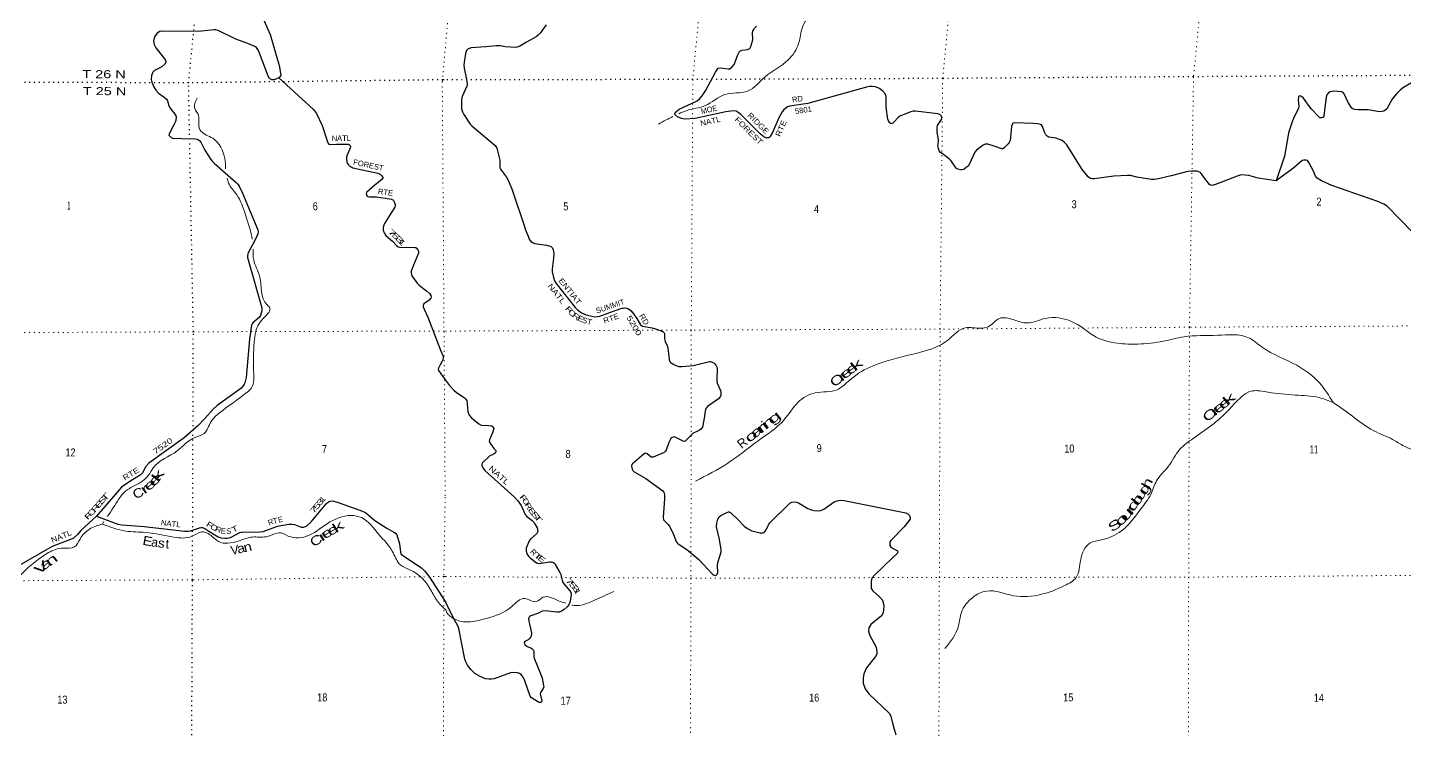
# Model space of a CAD drawing. Header units: feet. Extents: x -3 to 248627, y 0 to 184934.
# Drawn here: x 114828 to 144936, y 59982 to 75323 of the extents above; entities that cross this region are included whole.
import ezdxf
from ezdxf.enums import TextEntityAlignment as Align

# ---------------------------------------------------------------- set-up
doc = ezdxf.new("R2010")
doc.units = ezdxf.units.FT
doc.header["$LTSCALE"] = 70
doc.linetypes.add('DOTTED', pattern=[1.5, 0.3, -1.2])
for name, color, linetype, lineweight in [('29', 7, 'Continuous', 25), ('30', 7, 'Continuous', 35), ('39', 7, 'Continuous', 13), ('6', 7, 'DOTTED', 25), ('7', 7, 'DOTTED', 13)]:
    doc.layers.add(name, color=color, linetype=linetype, lineweight=lineweight)
doc.layers.add('41', color=7, linetype='Continuous')

msp = doc.modelspace()

# ---------------------------------------------------------------- linework, layer by layer
at = {"layer": '29'}
for points in [[(118927.62, 77081.07), (119048.58, 77034.04), (119089.95, 77005.14), (119269.95, 76837.61), (119286.66, 76814.62), (119306.74, 76788.7), (119370.19, 76658.93), (119401.33, 76612.12), (119545.91, 76449.75), (119564.41, 76424.87), (119692.83, 76172.84), (120107.9, 75235.54), (120132.46, 75172.06), (120332.26, 74492.65), (120362.78, 74325.95), (120364.27, 74277.63), (120323.04, 74227.38)], [(120323.04, 74227.38), (120223.12, 74178.88), (120172.14, 74177.32), (120120.97, 74208.75), (120084.43, 74277.63), (120040.35, 74397.42), (119879.76, 74825.15), (119836.76, 74885.17), (119800.41, 74908.74), (119642.38, 74971.06), (119385.91, 75070.84), (118998.46, 75255.64), (118944.16, 75272.36), (118907, 75272.52), (118632.9, 75243.65), (118398.77, 75237), (117780.33, 75247.4), (117720.36, 75236.83), (117661.88, 75203.39), (117602.59, 75122.34), (117582.52, 75023.67), (117597.09, 74951.52), (117632.65, 74881.57), (117695.59, 74807.1), (117842.28, 74608.56), (117849.84, 74576.46), (117828.95, 74526.31), (117762.65, 74463.67), (117603.41, 74384.21), (117566.87, 74348.61), (117536.58, 74275.54), (117532.4, 74187.77), (117543.5, 74131.53), (117590.88, 74024.77), (117636.09, 73952.93), (117695.3, 73891.02), (117814.65, 73804.71), (117866.55, 73757.28), (117887.43, 73721.75), (117915.29, 73614.09), (117945.91, 73558.75), (118072.02, 73401.5), (118079.56, 73349.77), (118062.86, 73266.18), (118032.57, 73208.49), (117925.11, 73003.24), (117920.85, 72971.53), (117937.55, 72946.45), (117966.79, 72917.2), (117999.46, 72904.98), (118199.62, 72895.47), (118501.42, 72887.94), (118539.01, 72880.62), (118567.95, 72866.31), (118597.49, 72845.09), (118614.19, 72821.07), (118708.7, 72643.64), (118835.57, 72439.68), (118867.53, 72400.92), (118908.66, 72357.14), (119391.25, 71938.14), (119424.49, 71903.66), (119453.73, 71857.68), (119532.05, 71703.42), (119862.64, 70904.54), (119869.31, 70858.77), (119860.96, 70816.98), (119844.25, 70760.56), (119785.38, 70641.1), (119657.98, 70411.68), (119645.85, 70373.95), (119641.68, 70334.24), (119641.68, 70294.54), (119652.47, 70246.9), (119951.8, 69194.75), (119952.86, 69133.68), (119940.33, 69079.35), (119919.44, 69031.28), (119890.37, 68989.62), (119752.37, 68866.19), (119737.75, 68845.3), (119722.78, 68816.36), (119681.67, 68508.81), (119608.1, 67676.7), (119579.04, 67560.09), (119566.51, 67530.83), (119545.62, 67493.21), (119490.75, 67433.25), (118973.4, 67060.63), (118883.69, 66981.51), (118706.17, 66782.1), (118551.55, 66617.6), (118253.15, 66352.88), (117478.11, 65800.5), (117414.47, 65727.71), (117344.45, 65591.53), (117290.95, 65538.49), (117085.18, 65415.37), (116883.45, 65280.19), (116751.82, 65127.12), (116332.98, 64645.75)], [(126171.56, 75385.62), (126034.05, 75196.96), (125994.37, 75157.25), (125946.92, 75118.75), (125740.72, 75002.6), (125591.29, 74913.79), (125534.9, 74890.8), (125504.54, 74886.51), (125274.76, 74903.07), (125171.51, 74922.15), (125078.96, 74923.58), (124849.7, 74900.11)], [(134734.19, 72958.25), (134720.52, 73038.21), (134716.29, 73137.23), (134726.93, 73178.89), (134816.44, 73313.94), (134819.38, 73349.56), (134816.44, 73385.14), (134800.63, 73403.61), (134776.91, 73424.71), (134735.71, 73440.18), (134241.87, 73495.91), (134190.25, 73493.58), (134144.35, 73482.73), (133904.51, 73385.14), (133862.08, 73357.58), (133772.73, 73255.91), (133749.01, 73232.18), (133727.78, 73225.19), (133698.93, 73226.9), (133672.58, 73250.64), (133651.49, 73283.61), (133640.13, 73323.87), (133602.94, 73585.25), (133605.59, 73804.34), (133585.6, 73866.47), (133532.02, 73929.11), (133459.08, 73987.79), (133368.43, 74027.94), (133295.67, 74035.26), (133237.69, 74032.62), (133176.53, 74018.29), (131892.39, 73665.19), (131490.27, 73604.04), (131445.9, 73589.08), (131414.43, 73567.69), (131361.56, 73520.51), (131332.13, 73482.73), (131257.9, 73350.94), (131117.05, 73031.63), (131068.56, 72939.43), (131036.94, 72913.05), (131006.76, 72909.25), (130971.45, 72913.87), (130931.51, 72934.15), (130851.15, 73002.04), (130425.47, 73424.7), (130368.88, 73469.37), (130320.04, 73493.27), (130256.79, 73503.82), (130099.12, 73484), (129429.14, 73334.64), (129202.53, 73321.85), (129128.73, 73332.4), (129043.53, 73371.62), (128975.74, 73428.04), (129007.49, 73480.09), (129080, 73538.38), (129468.27, 73720.48), (129529.35, 73775.47), (129582.06, 73833.5), (129650.78, 73937.19), (129871.86, 74350.8), (129929.97, 74434.82), (129978.07, 74445.05), (130149.87, 74420.57), (130182.99, 74424.27), (130225.16, 74455.91), (130277.88, 74516.58), (130358.64, 74727.67), (130399.12, 74801.41), (130448.87, 74827.98), (130572.83, 74843.8), (130620.51, 74864.71), (130641.6, 74906.91), (130685.39, 75056.63), (130683.78, 75211.52), (130689.04, 75244.49), (130708.05, 75283.72), (130718.17, 75298.9)], [(130718.17, 75298.9), (130768.12, 75356.58)], [(124849.7, 74900.11), (124526.18, 74878.26), (124463.2, 74860.54), (124446.82, 74846.91), (124428.02, 74819.75), (124406.94, 74758.14), (124371.64, 74508.36), (124376.01, 74438.61), (124423.22, 74187.26), (124440.56, 74091.45), (124440.55, 74056.97), (124436.78, 74040.5), (124334.19, 73819.61), (124317.33, 73747.68), (124315.25, 73655.72), (124319.42, 73550.19), (124337.19, 73483.93), (124365.37, 73420.62), (124509.47, 73209.55), (124540.11, 73171.95), (125054.48, 72744.75), (125069.17, 72723.66), (125087.97, 72683.96), (125153.46, 72426.96), (125156.88, 72363.17), (125152.7, 72256.59), (125170.85, 72225.92), (125298.25, 72054.8), (125346.93, 71972.38), (125423.33, 71777.16), (125698.67, 70950.46), (125712.54, 70915.36)], [(120323.04, 74227.38), (121080.3, 73529.22), (121147.91, 73447.91), (121270.79, 73180.99), (121397.74, 72801.96), (121414.45, 72776.88), (121438.14, 72763.47), (121586.21, 72773.91), (121840.37, 72774.59), (121865.55, 72763.31), (121882.25, 72744.5), (121888.52, 72723.6), (121884.64, 72694.33), (121815.07, 72533.39), (121802.89, 72489.54), (121800.81, 72451.92), (121809.16, 72389.23), (121827.63, 72348.56), (121846.75, 72324.44), (121873.9, 72295.19), (121903.14, 72276.38), (121943.98, 72258.44), (122490.69, 72141.35), (122544.29, 72114.42), (122571.44, 72091.43), (122595.05, 72043.17), (122594.42, 72028.73), (122586.06, 72012.02), (122425.42, 71879.95), (122247.77, 71722.74), (122235.2, 71696.45), (122239.38, 71663.02), (122254, 71640.03), (122270.07, 71628.35), (122295.77, 71621.22), (122456.22, 71620.81), (122786.57, 71573.47), (122815.79, 71559.57), (122830.41, 71544.94), (122855.47, 71498.97), (122868, 71446.72), (122868, 71430), (122857.14, 71400.85), (122745.63, 71211.66), (122632, 71040.25), (122616.15, 71006.35), (122604.85, 70950.39), (122606.94, 70891.87), (122629.91, 70833.36), (122664.86, 70781.43), (122811.33, 70653.21), (122905.59, 70551.23), (122934.83, 70532.43), (122963.82, 70525.02), (123292.05, 70517.86), (123317.01, 70514.66), (123335.81, 70502.12), (123362.96, 70466.59), (123377.58, 70433.16), (123376.49, 70391.49), (123271.2, 70129.98), (123218.85, 69996.39), (123214.68, 69961.9), (123221.76, 69928.9), (123239.74, 69884.58), (123264.8, 69844.87), (123350.42, 69736.34), (123400.55, 69688.14), (123553.05, 69570.1), (123615.66, 69509.46), (123646.99, 69463.48), (123651.5, 69439.75), (123649.07, 69411.24), (123611.69, 69367.3), (123496.62, 69281.67), (123484.09, 69267.04), (123477.97, 69246.38), (123477.82, 69218.97), (123498.21, 69168.07), (123584.79, 68993.48), (123859.13, 68268.8), (123910.13, 68153.16), (123916.4, 68113.45), (123908.04, 68063.3), (123897.6, 68029.86), (123852.08, 67949.28), (123814.06, 67879.4), (123807.8, 67856.41), (123814.41, 67828.62), (123866.67, 67754.41), (123944.86, 67641.91)], [(145262.58, 74216.26), (144917.45, 74011.44), (144852.11, 73961.84), (144754.04, 73863.74), (144669.63, 73757.2), (144561.65, 73564.41), (144537.06, 73534.36), (144485.21, 73497.16), (144440.41, 73485.29), (144393.01, 73484.41), (144143.31, 73525.13), (143923.45, 73521.57), (143842.12, 73534.08), (143807.86, 73545.95), (143787.68, 73564.06), (143704.1, 73686.84), (143620.72, 73871.66), (143594.38, 73904.63), (143568.89, 73918.28), (143391.44, 73932.33), (143355.07, 73928.77), (143315, 73915.18), (143278.09, 73892.76), (143238.57, 73849.25), (143220.79, 73804.43), (143196.13, 73575.34), (143171.58, 73384.44), (143154.23, 73357.39), (143125.24, 73349.47), (143088.34, 73352.11), (143061.61, 73370.6), (142894.25, 73545.82), (142725.07, 73779.33), (142682.45, 73818.92), (142653.46, 73829.47), (142637.27, 73825.75), (142621.83, 73813.65), (142616.56, 73795.19), (142613.05, 73745.4), (142627.1, 73605.3), (142616.5, 73562.48), (142507.89, 73333.56), (142487.42, 73286.2), (142426.8, 73112.13), (142401.03, 73018.21), (142309.59, 72513.88), (142134.09, 71969.52)], [(136826.2, 73222.79), (136409.93, 73241.72), (136380.67, 73233.49), (136364.86, 73220.3), (136343.74, 73161.46), (136312.15, 72855.03), (136294.74, 72813.83), (136267.34, 72778.54), (136180.36, 72691.51), (136154.01, 72673.05), (136130.43, 72671.46), (135964.72, 72728.08), (135824.55, 72773.27), (135795.56, 72775.91), (135768.99, 72772.71), (135724.4, 72754.81), (135576.81, 72641.4), (135540.63, 72598.31), (135423.95, 72342.06), (135393.64, 72296.57), (135355.42, 72262.94), (135309.3, 72229.32), (135290.85, 72220.09), (135265.81, 72215.47), (135235.7, 72213.02), (135173.56, 72228.66), (135139.3, 72244.48), (135115.95, 72269.55), (135023.33, 72408.66), (134996.53, 72436.63), (134825.04, 72567.64), (134791.39, 72593.28), (134761.09, 72630.86), (134743.95, 72680.31), (134735.62, 72740.69), (134737.37, 72769.32), (134749.23, 72837.89), (134748.02, 72877.35), (134734.19, 72958.25)], [(139087.57, 72056.54), (138947.77, 72088.86), (138880.75, 72090.86), (138582.91, 72071.38), (138154.45, 72018.98), (138107.01, 72018.98), (138080.65, 72021.62), (138054.29, 72032.16), (138022.67, 72061.18), (137891.85, 72223.57), (137553.69, 72760.96), (137503.45, 72814.15), (137450.74, 72851.07), (137395.39, 72877.44), (137322.28, 72904.15), (137163.45, 72930.19), (137120.56, 72948.79), (137092.29, 72980.3), (137068.86, 73039.35), (137023.26, 73162.06), (136997.41, 73193.93), (136978.96, 73204.48), (136919.5, 73218.55), (136826.2, 73222.79)], [(145116.63, 70843.73), (144556.73, 71417.75), (144486.69, 71465.11), (144355.18, 71518.68), (143344.95, 71874.54), (143121.42, 71971.49), (143027.63, 72027.97), (142989.64, 72071.71), (142944.15, 72180.9), (142846.79, 72374.07), (142815.68, 72414.57), (142789.33, 72425.12), (142736.61, 72425.12), (142697.02, 72414.58), (142514.68, 72256.17), (142134.09, 71969.52)], [(142134.09, 71969.52), (141734.56, 72032.67), (141536.87, 72087.35), (141451.61, 72099.4), (141404.17, 72102.04), (141343.55, 72094.12), (141277.02, 72075.83), (140806.79, 71889.87), (140729.45, 71873.9), (140695.19, 71876.54), (140672.89, 71890.15), (140551.47, 72055.23), (140476.43, 72156.1), (140441.89, 72172.04), (140400, 72182.48), (140278.76, 72185.11), (140200.08, 72176.56), (139834.06, 72082.85), (139522.34, 72008.41), (139464.35, 72000.5), (139408.12, 72003.34), (139087.57, 72056.54)], [(125712.54, 70915.36), (125772.97, 70762.37), (125800.12, 70695.49), (125835.63, 70649.52), (125871.13, 70622.35), (125913.48, 70602.28), (126177.18, 70563.54), (126257.5, 70548.16), (126284.65, 70531.44), (126300.94, 70513.03), (126322.24, 70466.65), (126334.77, 70387.24), (126332.23, 70279.8), (126299.27, 70052.87), (126301.37, 69984.39), (126326.42, 69859.56), (126353.57, 69788.5), (126388.54, 69728.94), (126802.58, 69206.49), (126854.49, 69151.09), (126944.6, 69089.46), (127042.75, 69047.67), (127165.97, 69014.23), (127232.52, 69003.55), (127287.1, 69006.91), (127339.31, 69018.41), (127777.91, 69173.29), (127828.2, 69188.18), (127849.29, 69193.45), (127888.82, 69196.09), (127931, 69190.82), (127954.72, 69182.9), (127994.25, 69159.17), (128032.68, 69120.81), (128149.03, 68967.49), (128231.08, 68829.28), (128251.96, 68808.38), (128276.44, 68798.39), (128486.17, 68759.76), (128556.87, 68738.37), (128703.06, 68686.12), (128726.04, 68669.41), (128745.67, 68652.69), (128755.28, 68638.06), (128759.45, 68604.62), (128755.26, 68518), (128767.81, 68464.6), (128818.73, 68355.05), (128832.55, 68312.05), (128849.02, 68146.09)], [(128849.02, 68146.09), (128857.82, 68057.48), (128872.23, 68022.61), (128891.62, 67999.12), (128943.24, 67963.05), (129026.77, 67926.48), (129072.72, 67916.03), (129139.19, 67914.19), (129385.09, 67939.81), (129741.02, 68022.61), (129761.91, 68022.61), (129783.05, 68019.38), (129816.21, 68005.89), (129845.45, 67985), (129880.95, 67945.29), (129904.56, 67884.45), (129899.52, 67599.83), (129907.56, 67550.78), (129979.04, 67391.84), (129989.13, 67354.55), (129986.5, 67288.62), (129975.96, 67249.06), (129940.51, 67204.99), (129696.59, 67039.39), (129652.06, 66984.48), (129619.37, 66745.36), (129585.89, 66591.04), (129554.26, 66548.84), (129512.75, 66514.43), (129385.59, 66455.23), (129352.62, 66432.35), (129224.31, 66295.93), (129198.46, 66278.53), (129164.19, 66279.83), (128974.43, 66374.78), (128926.73, 66366.9), (128895.36, 66337.86), (128850.44, 66250.48), (128789.94, 66086), (128779.4, 66064.9), (128749.86, 66033.61), (128507.93, 65935.67), (128476.3, 65930.4), (128461.77, 65935.71), (128378.78, 66006.88), (128356.09, 66016.34), (128331.34, 66017.43), (128312.89, 66006.88), (128054.6, 65787.98), (128044.06, 65772.16), (128033.49, 65739.62), (128049.33, 65669.3), (128062.51, 65645.57), (128091.07, 65612.87), (128346.46, 65469.63), (128716.15, 65198.54), (128741.28, 65165.29), (128755.68, 65108.87), (128756.85, 65024.56), (128726.7, 64619.65), (128735.5, 64566.31), (128750.42, 64545.8), (128829.14, 64469.64), (128863.75, 64421.85), (128952.38, 64242.25), (129011.35, 64092.18), (129029.8, 64064.49), (129053.7, 64041.03), (129243.2, 63918.03), (129510.37, 63700.39), (129805.2, 63378.17), (129831.02, 63362.96), (129862.65, 63349.77), (129883.74, 63355.05), (129911.12, 63375.94), (129923.27, 63399.88), (129917.72, 63580.95), (129931.18, 63655.7), (129994.43, 63861.42), (129996.65, 63910.43), (129955.34, 64131.62), (129892.21, 64409.13), (129899.55, 64494.38), (129925.91, 64576.13), (129954.83, 64632.12), (129986.52, 64660.53), (130047.41, 64688.95)], [(123944.86, 67641.91), (124053.77, 67497.08), (124148.65, 67398.18), (124205, 67349.58), (124375.31, 67237.3), (124408.43, 67206.45), (124433.29, 67168.73), (124444.08, 67099.84), (124453.56, 66926.96), (124483.37, 66854.88), (124537.11, 66796.13), (124699.49, 66659.72), (124750.47, 66632.88), (124910.35, 66628.52), (124984.14, 66614.89), (125010.5, 66596.42), (125022.07, 66561.96), (124991.81, 66467.55), (124926.16, 66308.95), (124923.52, 66285.22), (124929.23, 66258.64), (125023.67, 66125.66), (125065.84, 66075.55), (125071.12, 66054.45), (125057.94, 66028.08), (125028.95, 66006.98), (124970.36, 65977.15), (124939.33, 65962.14), (124781.2, 65819.73), (124768.02, 65801.26), (124761.89, 65770.55), (124765.38, 65745.88), (124786.47, 65698.41), (124827.46, 65639.76), (125471.29, 65063.55), (125548.16, 64979.73), (125618.63, 64878.32), (125711.98, 64681.15), (125743.2, 64638.2), (125859.17, 64548.53), (125897.35, 64513.93), (125930.33, 64464.13), (125969.86, 64387.65), (125985.68, 64319.08), (125980.41, 64292.71), (125966.55, 64264.54), (125824.9, 64142.38), (125798.19, 64104.09), (125732.66, 63944.58), (125729.6, 63889.16), (125748.47, 63817.99), (125783.21, 63770.45), (125816.99, 63734.91), (125956.68, 63626.78), (125980.4, 63613.59), (126014.56, 63607.16), (126242.52, 63646.89), (126286.13, 63647.88), (126315.13, 63637.33), (126349.39, 63613.59), (126366.26, 63590.35), (126470.63, 63415.79), (126491.51, 63366.97), (126529.01, 63208.1), (126552.33, 63162.61), (126684.32, 63014.82), (126705.2, 62974.04), (126713.11, 62942.39), (126707.85, 62864.01), (126684.12, 62760.41), (126663.03, 62707.67), (126627.31, 62661.17), (126565.51, 62604.81), (126504.89, 62565.25), (126449.55, 62546.79), (126403.12, 62545.05), (126143.81, 62573.16), (126081.41, 62565.82), (126000.77, 62527.18)], [(116332.98, 64645.75), (116803.14, 64471.96), (116893.92, 64454.34), (117380.35, 64417.47), (118265.06, 64317.32), (118347.28, 64317.57), (118394.54, 64321.5), (118590.86, 64392.55), (118618.01, 64398.81), (118651.25, 64396.75), (118703.63, 64375.83), (118789.57, 64318.75), (118996.02, 64191.93), (119016.9, 64183.56), (119064.18, 64172.8), (119150.56, 64162.67), (119194.42, 64164.75), (119238.28, 64171.03), (119278.29, 64185.43), (119468, 64283.88), (119499.33, 64294.32), (119524.12, 64296.61), (119902.4, 64298.51), (119978.38, 64307.87), (120290.85, 64423.9), (120364.23, 64443.53), (120541.47, 64469.88), (120610.32, 64470.31), (120662.6, 64461.52), (120808.64, 64404.53), (120863.09, 64403), (120925.74, 64428.08), (121032.45, 64519.67), (121361.49, 64912.39), (121406.08, 64954.71), (121453.38, 64970.91), (121506.33, 64975.61), (121643.61, 64933.24), (122149.57, 64752), (122224.65, 64713.75), (122419.26, 64551.51), (122681.94, 64381.41), (122838.76, 64294.33), (122876.35, 64269.25), (122906.53, 64233.31), (122961.14, 64040.55), (122980.77, 63855.47), (123001.65, 63809.49), (123027.93, 63789.55), (123166.29, 63699.5), (123444.41, 63516.92), (123509.27, 63449.24), (123553, 63399.89), (123619.76, 63308.87), (123971.72, 62760.44)], [(130047.41, 64688.95), (130120.94, 64726.46), (130153.01, 64738.24), (130173.65, 64737.01), (130200.01, 64726.46), (130360.35, 64568.96), (130495.83, 64425.97), (130569, 64371.74), (130669.4, 64323.1), (130851.01, 64276.8), (130901.08, 64279.43), (130935.12, 64290.38), (130982.79, 64342.73), (131037.58, 64469.06), (131059.22, 64500.97), (131496.62, 64926.39), (131538.9, 64946.68), (131586.34, 64954.59), (131641.69, 64951.95), (131686.51, 64936.05), (131893.99, 64808.99), (131968.51, 64781.86), (132031.76, 64768.67), (132102.92, 64760.76), (132175.67, 64768.2), (132242.61, 64797.68), (132464.02, 64954.53), (132508.81, 64971.74), (132561.52, 64984.93), (132611.6, 64990.2), (132683.96, 64986.23), (134036.19, 64714.08), (134087.54, 64686.91), (134113.89, 64655.26), (134129.7, 64618.34), (134129.71, 64575.19), (133995.31, 64408.64)], [(116332.98, 64645.75), (115999.68, 64337.41), (115921.83, 64240), (115830.08, 64166.16), (115767.28, 64135.51), (115652.19, 64089.32), (115370.34, 63978.05), (114543.2, 63505.63)], [(133995.31, 64408.64), (133702.74, 64114.61), (133682.54, 64075.62), (133681.65, 64006.48), (133706.18, 63963.01), (133851.85, 63884.32), (133855.6, 63856.15), (133845.06, 63829.78), (133739.48, 63733.8), (133344.63, 63354.72), (133291.58, 63286.49), (133274.26, 63214.17), (133275.77, 63064.95), (133286.31, 63041.22), (133313.63, 63013.08), (133455.14, 62882.14), (133523.51, 62809.14), (133544.63, 62731.2), (133549.87, 62677.27), (133534.05, 62534.85), (133501.87, 62467.97), (133265.22, 62276.39), (133223.28, 62203.23), (133217.78, 62133.98), (133238.81, 62048.42), (133385.9, 61780.78), (133402.28, 61683), (133402.28, 61630.25), (133373.31, 61579.81), (133176.71, 61330.97), (133117.63, 61197.73), (133101.82, 61102.78), (133099.75, 60991.44), (133143.99, 60870.7), (133220.98, 60760.03), (133667.4, 60334.98), (133708.01, 60272.03), (133748.61, 60091.6), (133813.88, 59862.32)], [(126000.77, 62527.18), (125832.81, 62463.72), (125811.72, 62447.89), (125793.2, 62427.73), (125785.37, 62389.87), (125800.76, 62280.98), (125848.62, 62097.12), (125845.99, 62054.93), (125833.93, 62009.56), (125811.72, 61981.08), (125771.77, 61941.35), (125703.66, 61907.24), (125689.65, 61883.23), (125693.12, 61857.13), (125703.66, 61838.67), (125751.34, 61792.65), (125830.17, 61763.5), (125861.8, 61746.36), (125889.01, 61715.98), (125901.34, 61685.7), (125898.6, 61579.28), (125906.61, 61543.28), (126053.32, 61187), (126077.92, 61101.53), (126112.18, 60945.92), (126117.45, 60911.64), (126106.36, 60879.35), (126046.29, 60790.32), (126038.05, 60758.89), (126071.59, 60610.08), (126070.01, 60592.52), (126048.93, 60574.06), (126022.57, 60568.78), (125997.54, 60576.07), (125845.98, 60676.91), (125820.07, 60713.12), (125703.14, 61045.02), (125666.76, 61122.63), (125621.96, 61185.92), (125587.7, 61206.06), (125542.89, 61217.57), (125442.73, 61228.12), (125389.89, 61222.55), (125031.58, 61090.98), (124975.78, 61084.72), (124915.61, 61081.75), (124841.81, 61092.3), (124726.11, 61137.5), (124609.88, 61205.7), (124520.71, 61290.69), (124446.47, 61385.04), (124409.57, 61458.89), (124387.49, 61520.11), (124259.33, 62190.74), (124229.82, 62264.15), (124142.32, 62413.08), (123971.72, 62760.44)]]:
    msp.add_lwpolyline(points, dxfattribs=at)
at = {"layer": '39'}
msp.add_line((116499.77, 64524.43), (116463.98, 64471.18), dxfattribs=at)
for points in [[(139861.92, 82457.63), (140060.69, 82141.28), (140062, 81602.56), (140038.42, 80983.33), (139982.04, 80301.82), (139843.81, 79937.73), (139843.67, 79463.59), (139751.7, 79319.05), (139423.02, 79071.51), (138812.93, 78680.95), (138548.17, 78368.33), (138122.71, 78117.53), (137671.75, 77945.62), (136919.01, 77376.64), (136851.38, 77020.06), (136659.03, 76690.71), (136394.38, 76620.2), (135691.93, 76498.74), (135215.28, 76385.54), (134763.2, 76316.54), (134232.94, 76294.58), (133463.56, 76355.24), (132661.87, 76180.09), (132106.03, 75770.94), (131771.62, 75329.75), (131689.92, 74977.32), (131461.01, 74615.98), (130955.89, 74244.76), (130574.26, 73935.09), (130077.79, 73860.39), (129648.38, 73617.69), (129232.21, 73506.03), (129068.52, 73436.88)], [(118534.32, 73782.69), (118483.85, 73550.43), (118567.7, 73408.08), (118571.39, 73208.56), (118618.98, 73061.85), (118878.35, 72902.94), (119140.12, 72457.82), (119160.08, 72233.36)], [(128937.84, 73377.93), (128791.06, 73303.78), (128622.97, 73212.32)], [(119192.58, 72028.96), (119224.81, 71922.85), (119404, 71667.39), (119587.68, 71250.59), (119701.65, 70882.61), (119741.47, 70701.42)], [(119764.5, 70480.02), (119773.51, 70246.3), (119903.57, 69880.63), (120066.02, 69259.25), (120127.05, 69193.29), (120007.77, 68992.65), (119816.86, 68680.51), (119784.54, 68446.4), (119771.73, 67809.33), (119728.36, 67452.16), (119610.39, 67336.2), (119023.37, 66899.54), (118841.5, 66710.44), (118688.45, 66451.05), (118469.52, 66354.33), (118098.96, 66068.78), (117577.87, 65703.26), (117472.42, 65537.03), (117302.34, 65384.31), (116971.34, 65189.83), (116704.23, 64828.62), (116574.51, 64635.62)], [(129431.13, 65409.63), (130139.99, 65801.41), (130795.24, 66284.41), (131365.62, 66743.89), (131677.41, 67132.8), (132052.09, 67339.63), (132532.38, 67408.4), (132739.27, 67558.06), (133001.1, 67765.79), (133517.15, 68005.78), (134381.79, 68234.89), (134944.31, 68486.61), (135333.68, 68759.9), (135496.96, 68762.62), (135833.72, 68782.11), (136079.21, 68965.76), (136379.28, 68939.14), (136689.02, 68866.03), (137090.99, 68967.72), (137377.26, 68975.5), (137857.35, 68792.07), (138133.71, 68590.1), (138660.31, 68424.46), (139107.59, 68406.74), (139666.43, 68468.83), (140118.73, 68564.06), (140848.62, 68596.53), (141527.38, 68544.66), (141825.86, 68336.47), (142582.22, 67940.98), (143076.66, 67555.67), (143377.23, 67127.53)], [(134889.16, 61752.15), (135185.72, 62244.09), (135248.79, 62540.18), (135495.54, 62867.07), (135799.1, 63007.88), (136384.71, 62906.33), (136997.67, 62935.7), (137503.21, 63125.33), (137756.72, 63304.88), (137856.86, 63691.46), (138059.59, 64055.03), (138308.13, 64127.68), (138747.18, 64319.87), (139176.74, 64808.72), (139387.04, 65115.73), (139516.66, 65417.33), (139769.3, 65726.02), (140020.48, 66099.28), (140316.88, 66343.05), (141104.45, 66976.32), (141607.84, 67379.84), (141954.28, 67354.86), (142544.26, 67291.6), (143069.81, 67234.92), (143377.23, 67127.53)], [(143377.23, 67127.53), (143797.86, 66829.57), (144264.65, 66509.05), (144678.2, 66322.12), (144896.74, 66191.23), (145320.09, 65973.96), (145633.9, 65674.84), (146027.18, 65475.97), (146369.41, 65200.83), (146899.14, 64932.26), (147640.76, 64694.27), (148181.99, 64359.03), (148296.66, 63875.89), (148454.33, 63699.08), (148747.17, 63767.35), (149231.34, 64047.94), (149652.25, 64240.27), (150122.75, 64341.41), (150736.74, 64487.8), (150831.23, 64460.81), (150961.3, 64354.84), (151164.29, 64288.65), (151327.1, 64238.92), (151877.95, 64309.14), (152477.09, 64370.91), (153043.08, 64330.04), (153295.89, 64200.89), (153605.87, 64384.03), (154121.08, 64757.18), (154365.45, 64813.73), (154708.31, 64839.22), (154801.48, 64890.93), (154949.57, 64995.17)], [(114201.85, 62515.32), (114233.45, 62568.87), (114306.11, 62799.32), (114357.29, 62946.93), (114708.37, 63391.54), (115289.19, 63846.28), (115604.84, 63947.91), (115856.62, 63974.37), (115976.15, 64144.77), (116181.98, 64360.29), (116465.3, 64471.7)], [(116461.27, 64470.12), (116974.6, 64319.08), (117412.33, 64286.76), (118028.04, 64185.5), (118421, 64203.16), (118637.92, 64299.86), (118817.85, 64239), (119006.41, 64087.67), (119435.9, 64099.46), (119749.65, 64186.96), (120045.92, 64195.68), (120416.26, 64267.56), (120477.02, 64233.85), (120924.81, 64203.63), (121380.12, 64479.86), (121904.79, 64657.96), (122132.98, 64611.64), (122513.07, 64240.17), (122804.39, 63877.96), (122957.87, 63605.22), (123310.3, 63406.84), (123658.4, 63004.83), (123813.67, 62758.31), (123972.9, 62598.08)], [(127650.41, 62996.72), (127197.18, 62796.58), (126781.08, 62692.99), (126729.32, 62702.16)], [(126596.78, 62742.69), (126435.33, 62796.65), (126097.37, 62869.98), (125951.44, 62776.33), (125700.1, 62844.93), (125416.38, 62667.64), (124863.89, 62409.79), (124290.96, 62349.83), (124044.09, 62476.95), (124008.04, 62517.53), (123972.9, 62598.08)]]:
    msp.add_spline(points, degree=3, dxfattribs=at)
at = {"layer": '6'}
for points in [[(118411.82, 57863.63), (118435.02, 63251.89), (118454.13, 68674.24), (118350.12, 74113.62), (118752.9, 78163.6)], [(154884.78, 74500.59), (151275.56, 74330.66), (145792.48, 74279.38), (140323.88, 74248.14), (134839.41, 74209.51), (129375.24, 74186.85), (123937.56, 74178.97), (123908.88, 74181.07)], [(123908.88, 74181.07), (118350.12, 74113.62), (113088.35, 74130.54), (107750.31, 74106.45), (102404.28, 74074.23), (97055.65, 74112.54), (92931.56, 74105.63)]]:
    msp.add_lwpolyline(points, dxfattribs=at)
at = {"layer": '7'}
for points in [[(134784.79, 46271.3), (134753.46, 47000.2), (134772.69, 52399.27), (134752.05, 57847.08), (134765.75, 63304.71), (134783.21, 68732.04), (134839.41, 74209.51), (135367.22, 79685.19), (135935.17, 85142.4), (136502.72, 90553.21), (136688.25, 92169.09)], [(142278.95, 92203.75), (142070.12, 90625.48), (141468.08, 85188.72), (140859.75, 79723.77), (140323.88, 74248.14), (140235.45, 68772.96), (140217.66, 63309.31), (140210.19, 57871.81), (140208.67, 52424.17), (140188.94, 46968.61), (140223.34, 46304.46)], [(125624.1, 92104.6), (125477.15, 90452.18), (124949.91, 85041.05), (124398.22, 79599.85), (123896.76, 74140.09), (123960.05, 65058.52)], [(130012.34, 80769.42), (129892.59, 79618.23), (129375.24, 74186.85), (129341.23, 68711.23), (129333.88, 63287.85), (129318.52, 57870.59), (129335.28, 52438.94), (129313.71, 47003.57), (129343.96, 46239.43)], [(123939.1, 68688.89), (118454.13, 68674.24), (113087.89, 68647.88), (107717.45, 68641.65), (102400.61, 68734.66), (97008.33, 68687.92), (92953.83, 68707.1)], [(154923.16, 68920.76), (151240.58, 68841.87), (145738, 68805.39), (140235.45, 68772.96), (134783.21, 68732.04), (129341.23, 68711.23), (123939.1, 68688.89)], [(123960.05, 65058.52), (123931.89, 63325.78), (123916.9, 57893.39), (123913.84, 52481.26), (123900.67, 47071.06), (123868.86, 46208.69)], [(123968.62, 63324.56), (123931.89, 63325.78), (118435.02, 63251.89), (113048.62, 63225.35), (107698.91, 63150.77), (102411.65, 63322.67), (96980.37, 63360.22), (92975.88, 63363.64)], [(123968.62, 63324.56), (129333.88, 63287.85), (134765.75, 63304.71), (140217.66, 63309.31), (145716.31, 63355.9), (151226.91, 63388.27), (154960.52, 63488.29)]]:
    msp.add_lwpolyline(points, dxfattribs=at)

# ---------------------------------------------------------------- texts
at = {"layer": '30'}
for s, rotation, width, p in [('RD', 8.647, 0.9, (131671.59, 73702.42)), ('MOE', 12.568, 0.95, (129743.53, 73470.71)), ('RIDGE', 315.204, 1.15, (130764.86, 73186.36)), ('NATL', 12.568, 1.1, (129772.67, 73216.56)), ('FOREST', 315.204, 1.2, (130557.89, 73025.46)), ('RTE', 66.197, 1.15, (131357.81, 73096.79)), ('7', 314.941, 2.1, (122761.03, 70793.05)), ('5', 318.801, 1.9, (122840.85, 70720.66)), ('3', 314.801, 2.1, (122918.38, 70644.88)), ('1', 312.747, 1.25, (122976.87, 70583.07)), ('NATL', 308.397, 1.25, (126352.28, 69468.79)), ('ENTIAT', 308.397, 1.2, (126643.36, 69520.09)), ('F', 308.397, 1.7, (126623.05, 69116.22)), ('O', 308.397, 1.4, (126688.24, 69043.14)), ('R', 320.63, 1.5, (126790.82, 68960.41)), ('E', 332.937, 1.25, (126899.31, 68903.06)), ('S', 341.817, 1.05, (126998.28, 68863.64)), ('T', 345.883, 1.1, (127102.49, 68833.25)), ('RTE', 19.449, 1.1, (127607.91, 68911.76)), ('5200', 300.696, 1.35, (128040.18, 68778.66)), ('RD', 300.696, 1.1, (128260.23, 68914.23)), ('7520', 35.478, 1.35, (117820.14, 66130.23)), ('RTE', 30.894, 1.2, (117118.91, 65517.13)), ('NATL', 318.172, 1.3, (125098.93, 65490.75)), ('S', 48.973, 1.65, (116505.05, 64950.16)), ('T', 48.973, 1.9, (116573.33, 65025.7)), ('1', 50.042, 1.1, (121325.66, 64979.49)), ('F', 308.523, 1.7, (125626.76, 64996.78)), ('O', 300.796, 1.2, (125672.11, 64932.71)), ('F', 42.772, 1.85, (116200.85, 64610.29)), ('O', 42.772, 1.5, (116271.6, 64685.23)), ('R', 48.973, 1.55, (116358.92, 64782.21)), ('E', 48.973, 1.65, (116437.87, 64870.24)), ('7', 50.042, 1.85, (121131.77, 64747.21)), ('5', 50.042, 1.85, (121201.59, 64830.54)), ('3', 50.042, 1.85, (121271.41, 64913.87)), ('R', 299.335, 1.2, (125731.19, 64831.9)), ('E', 305.335, 1.5, (125809.86, 64717.39)), ('S', 308.288, 1.6, (125881.6, 64630.54)), ('NATL', 353.542, 1.05, (117954.19, 64422.95)), ('F', 328.438, 1.5, (118782.7, 64399.96)), ('O', 325.438, 1.3, (118873.4, 64346.2)), ('T', 27.427, 1.45, (119386.37, 64312.09)), ('T', 14.977, 1.15, (120258.81, 64484.21)), ('E', 11.456, 0.9, (120371.67, 64513.01)), ('T', 309.816, 1.85, (125947.38, 64554.47)), ('NATL', 22.543, 1.15, (115590.32, 64147.21)), ('R', 334.323, 1.15, (118979.82, 64294.74)), ('E', 353.311, 0.8, (119103.69, 64259.56)), ('S', 5.444, 0.8, (119233.35, 64255.31)), ('T', 319.258, 1.9, (125950.56, 63719.69)), ('E', 322.258, 1.55, (126035.23, 63658.12)), ('7', 310.141, 1.9, (126636.66, 63174.12)), ('5', 311.768, 1.95, (126710.72, 63093.47)), ('3', 309.768, 1.85, (126771.79, 63017.81)), ('1', 299.032, 0.75, (126801.59, 62965.26))]:
    msp.add_text(s, height=120, rotation=rotation, dxfattribs=dict(at, width=width)).set_placement(p, align=Align.CENTER)
for s, rotation, p in [('5801', 8.647, (131802.64, 73459.36)), ('NATL', 0.153, (121690.02, 72844.19)), ('FOREST', 347.911, (122270.3, 72259.23)), ('RTE', 351.845, (122647.87, 71664.06)), ('SUMMIT', 18.949, (127586.86, 69175.89)), ('R', 20.372, (120166.66, 64454.89)), ('R', 314.85, (125849.86, 63810.72))]:
    msp.add_text(s, height=120, rotation=rotation, dxfattribs=at).set_placement(p, align=Align.CENTER)
at = {"layer": '41'}
for s, rotation, width, p in [('k', 37.914, 1.95, (133016.75, 67876.38)), ('r', 37.07, 1.9, (132694.16, 67624.24)), ('e', 38.943, 1.8, (132791.22, 67703.42)), ('e', 37.914, 1.75, (132903.15, 67790.9)), ('C', 34.694, 1.45, (132570.56, 67532.13)), ('e', 38.801, 1.8, (140945.93, 66949.75)), ('e', 38.801, 1.8, (141058.04, 67041.65)), ('k', 39.449, 2.05, (141163.33, 67128.37)), ('g', 39.542, 1.95, (131215.42, 66723.63)), ('C', 38.801, 1.55, (140732.81, 66780.16)), ('r', 38.801, 2, (140850.61, 66874.88)), ('a', 38.18, 1.85, (130822.72, 66411.17)), ('r', 38.166, 1.95, (130932.51, 66494.7)), ('i', 38.166, 1.6, (131006.28, 66552.03)), ('n', 39.542, 1.9, (131086.54, 66621.63)), ('o', 38.18, 1.75, (130705.78, 66317.76)), ('k', 53.127, 1.95, (117756.23, 65475.67)), ('e', 39.497, 1.8, (117565.38, 65259.7)), ('e', 44.346, 2, (117680.98, 65370.81)), ('g', 60.996, 1.6, (139332.53, 65188.16)), ('h', 63.673, 1.45, (139397.86, 65324.68)), ('C', 25.404, 1.2, (117289.24, 65060.43)), ('r', 33.71, 1.8, (117444.25, 65159.73)), ('d', 53.623, 1.9, (139084.74, 64834.96)), ('o', 54.189, 1.65, (139170.96, 64948.89)), ('u', 56.996, 1.75, (139252.3, 65070.23)), ('u', 46.984, 2.1, (138928.94, 64612.79)), ('r', 51.604, 1.95, (139014.14, 64721.81)), ('e', 30.212, 1.5, (121540.84, 64259.02)), ('k', 32.294, 1.75, (121668.25, 64333.4)), ('S', 33.864, 1.65, (138654.72, 64365.77)), ('o', 44.741, 2, (138816.76, 64501.23)), ('E', 349.693, 1.2, (117436.69, 64002.31)), ('C', 30.744, 1.35, (121186.94, 64029.26)), ('r', 35.324, 1.85, (121333.62, 64126.7)), ('e', 33.066, 1.6, (121427.1, 64195.22)), ('s', 350.975, 1.1, (117740.79, 63957.45)), ('a', 14.124, 1.15, (119518.2, 63844.39)), ('n', 15.084, 1.2, (119665.21, 63876.73)), ('V', 38.866, 1.7, (115186.86, 63445.54)), ('a', 35.245, 1.75, (115280.95, 63521.94)), ('n', 36.132, 1.8, (115406.22, 63608.49))]:
    msp.add_text(s, height=200, rotation=rotation, dxfattribs=dict(at, width=width)).set_placement(p, align=Align.CENTER)
for s, rotation, p in [('R', 38.18, (130518.59, 66168.63)), ('a', 350.975, (117594.59, 63976.15)), ('t', 356.34, (117879.53, 63938.04)), ('V', 9.031, (119372.12, 63807.96))]:
    msp.add_text(s, height=200, rotation=rotation, dxfattribs=at).set_placement(p, align=Align.CENTER)
at = {"layer": '6', "width": 1.35}
for s, p in [('T 26 N', (116026.66, 74217.44)), ('T 25 N', (116038.95, 73846.84))]:
    msp.add_text(s, height=175, rotation=359.816, dxfattribs=at).set_placement(p)
at = {"layer": '7'}
for s, width, p in [('1', 0.4, (115700.14, 71345.26)), ('6', 0.85, (121063.84, 71329.7)), ('5', 0.85, (126545.49, 71326.18)), ('4', 0.85, (132023.55, 71271.22)), ('3', 0.85, (137657.45, 71374.09)), ('2', 0.85, (143011.94, 71430.08)), ('12', 0.85, (115656.72, 65948.91)), ('7', 0.85, (121264.86, 66021.33)), ('8', 0.85, (126593.04, 65918.66)), ('9', 0.85, (132083.03, 66044.05)), ('10', 0.85, (137497.95, 66034.58)), ('11', 0.65, (142865.59, 66013.87)), ('13', 0.85, (115479.01, 60546.51)), ('18', 0.85, (121162.3, 60595.37)), ('17', 0.85, (126484.04, 60522.51)), ('16', 0.85, (131917.88, 60590.2)), ('15', 0.85, (137474.41, 60596.16)), ('14', 0.85, (142954.81, 60587.89))]:
    msp.add_text(s, height=175, dxfattribs=dict(at, width=width)).set_placement(p)

doc.saveas('drawing.dxf')
